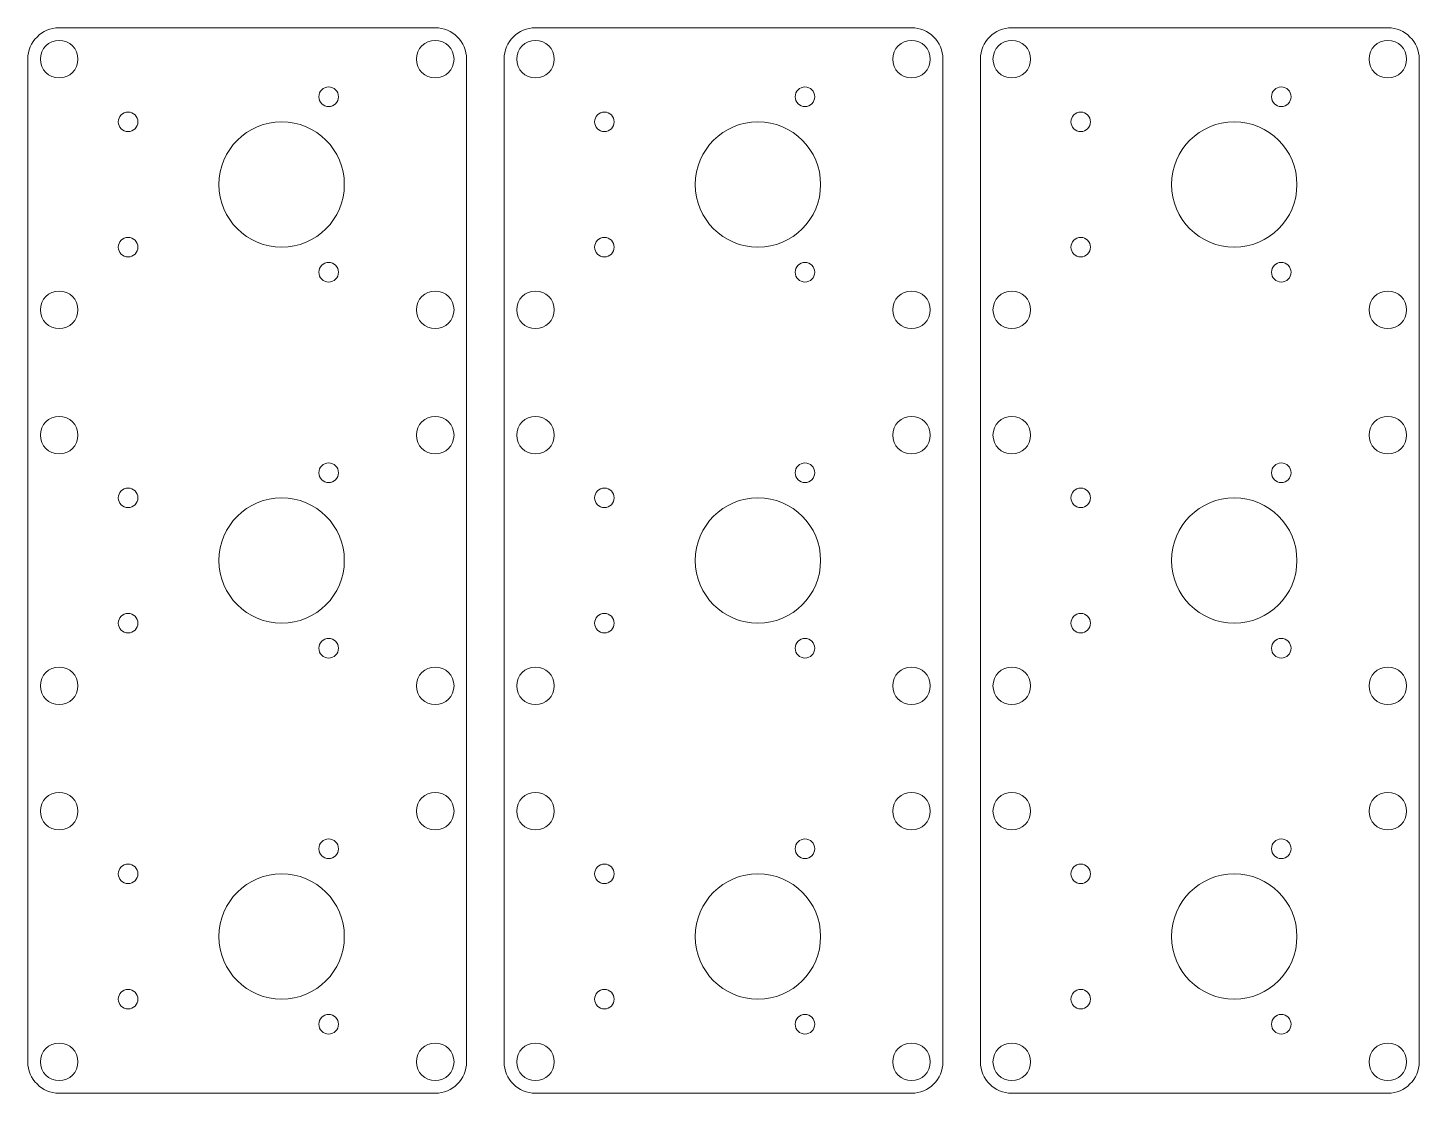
# Model space of a CAD drawing. Header units: inches. Extents: x 0.3 to 11.3, y 1.8 to 10.2.
import ezdxf

# ---------------------------------------------------------------- set-up
doc = ezdxf.new("R2010")
doc.units = ezdxf.units.IN
doc.layers.get('0').update_dxf_attribs({"color": 1, "linetype": 'CONTINUOUS', "lineweight": 0})

msp = doc.modelspace()

# ---------------------------------------------------------------- linework, layer by layer
for p, q in [((0.5, 10.25), (3.5, 10.25)), ((4.3, 10.25), (7.3, 10.25)), ((8.1, 10.25), (11.1, 10.25)), ((0.25, 8), (0.25, 10)), ((3.75, 10), (3.75, 8)), ((4.05, 8), (4.05, 10)), ((7.55, 10), (7.55, 8)), ((7.85, 8), (7.85, 10)), ((11.35, 10), (11.35, 8)), ((0.25, 8), (0.25, 7)), ((3.75, 8), (3.75, 7)), ((4.05, 8), (4.05, 7)), ((7.55, 8), (7.55, 7)), ((7.85, 8), (7.85, 7)), ((11.35, 8), (11.35, 7)), ((0.25, 5), (0.25, 7)), ((3.75, 7), (3.75, 5)), ((4.05, 5), (4.05, 7)), ((7.55, 7), (7.55, 5)), ((7.85, 5), (7.85, 7)), ((11.35, 7), (11.35, 5)), ((0.25, 5), (0.25, 4)), ((3.75, 5), (3.75, 4)), ((4.05, 5), (4.05, 4)), ((7.55, 5), (7.55, 4)), ((7.85, 5), (7.85, 4)), ((11.35, 5), (11.35, 4)), ((0.25, 2), (0.25, 4)), ((3.75, 4), (3.75, 2)), ((4.05, 2), (4.05, 4)), ((7.55, 4), (7.55, 2)), ((7.85, 2), (7.85, 4)), ((11.35, 4), (11.35, 2)), ((3.5, 1.75), (0.5, 1.75)), ((7.3, 1.75), (4.3, 1.75)), ((11.1, 1.75), (8.1, 1.75))]:
    msp.add_line(p, q)
for centre, radius in [((0.5, 10), 0.15), ((3.5, 10), 0.15), ((4.3, 10), 0.15), ((7.3, 10), 0.15), ((8.1, 10), 0.15), ((11.1, 10), 0.15), ((2.65, 9.7), 0.078), ((6.45, 9.7), 0.078), ((10.25, 9.7), 0.078), ((1.05, 9.5), 0.078), ((4.85, 9.5), 0.078), ((8.65, 9.5), 0.078), ((2.275, 9), 0.5), ((6.075, 9), 0.5), ((9.875, 9), 0.5), ((1.05, 8.5), 0.078), ((4.85, 8.5), 0.078), ((8.65, 8.5), 0.078), ((2.65, 8.3), 0.078), ((6.45, 8.3), 0.078), ((10.25, 8.3), 0.078), ((0.5, 8), 0.15), ((3.5, 8), 0.15), ((4.3, 8), 0.15), ((7.3, 8), 0.15), ((8.1, 8), 0.15), ((11.1, 8), 0.15), ((0.5, 7), 0.15), ((3.5, 7), 0.15), ((4.3, 7), 0.15), ((7.3, 7), 0.15), ((8.1, 7), 0.15), ((11.1, 7), 0.15), ((2.65, 6.7), 0.078), ((6.45, 6.7), 0.078), ((10.25, 6.7), 0.078), ((1.05, 6.5), 0.078), ((4.85, 6.5), 0.078), ((8.65, 6.5), 0.078), ((2.275, 6), 0.5), ((6.075, 6), 0.5), ((9.875, 6), 0.5), ((1.05, 5.5), 0.078), ((4.85, 5.5), 0.078), ((8.65, 5.5), 0.078), ((2.65, 5.3), 0.078), ((6.45, 5.3), 0.078), ((10.25, 5.3), 0.078), ((0.5, 5), 0.15), ((3.5, 5), 0.15), ((4.3, 5), 0.15), ((7.3, 5), 0.15), ((8.1, 5), 0.15), ((11.1, 5), 0.15), ((0.5, 4), 0.15), ((3.5, 4), 0.15), ((4.3, 4), 0.15), ((7.3, 4), 0.15), ((8.1, 4), 0.15), ((11.1, 4), 0.15), ((2.65, 3.7), 0.078), ((6.45, 3.7), 0.078), ((10.25, 3.7), 0.078), ((1.05, 3.5), 0.078), ((4.85, 3.5), 0.078), ((8.65, 3.5), 0.078), ((2.275, 3), 0.5), ((6.075, 3), 0.5), ((9.875, 3), 0.5), ((1.05, 2.5), 0.078), ((4.85, 2.5), 0.078), ((8.65, 2.5), 0.078), ((2.65, 2.3), 0.078), ((6.45, 2.3), 0.078), ((10.25, 2.3), 0.078), ((0.5, 2), 0.15), ((3.5, 2), 0.15), ((4.3, 2), 0.15), ((7.3, 2), 0.15), ((8.1, 2), 0.15), ((11.1, 2), 0.15)]:
    msp.add_circle(centre, radius)
for centre, start, end in [((0.5, 10), 90, 180), ((3.5, 10), 0, 90), ((4.3, 10), 90, 180), ((7.3, 10), 0, 90), ((8.1, 10), 90, 180), ((11.1, 10), 0, 90), ((0.5, 2), 180, 270), ((3.5, 2), 270, 0), ((4.3, 2), 180, 270), ((7.3, 2), 270, 0), ((8.1, 2), 180, 270), ((11.1, 2), 270, 0)]:
    msp.add_arc(centre, 0.25, start, end)

doc.saveas('drawing.dxf')
